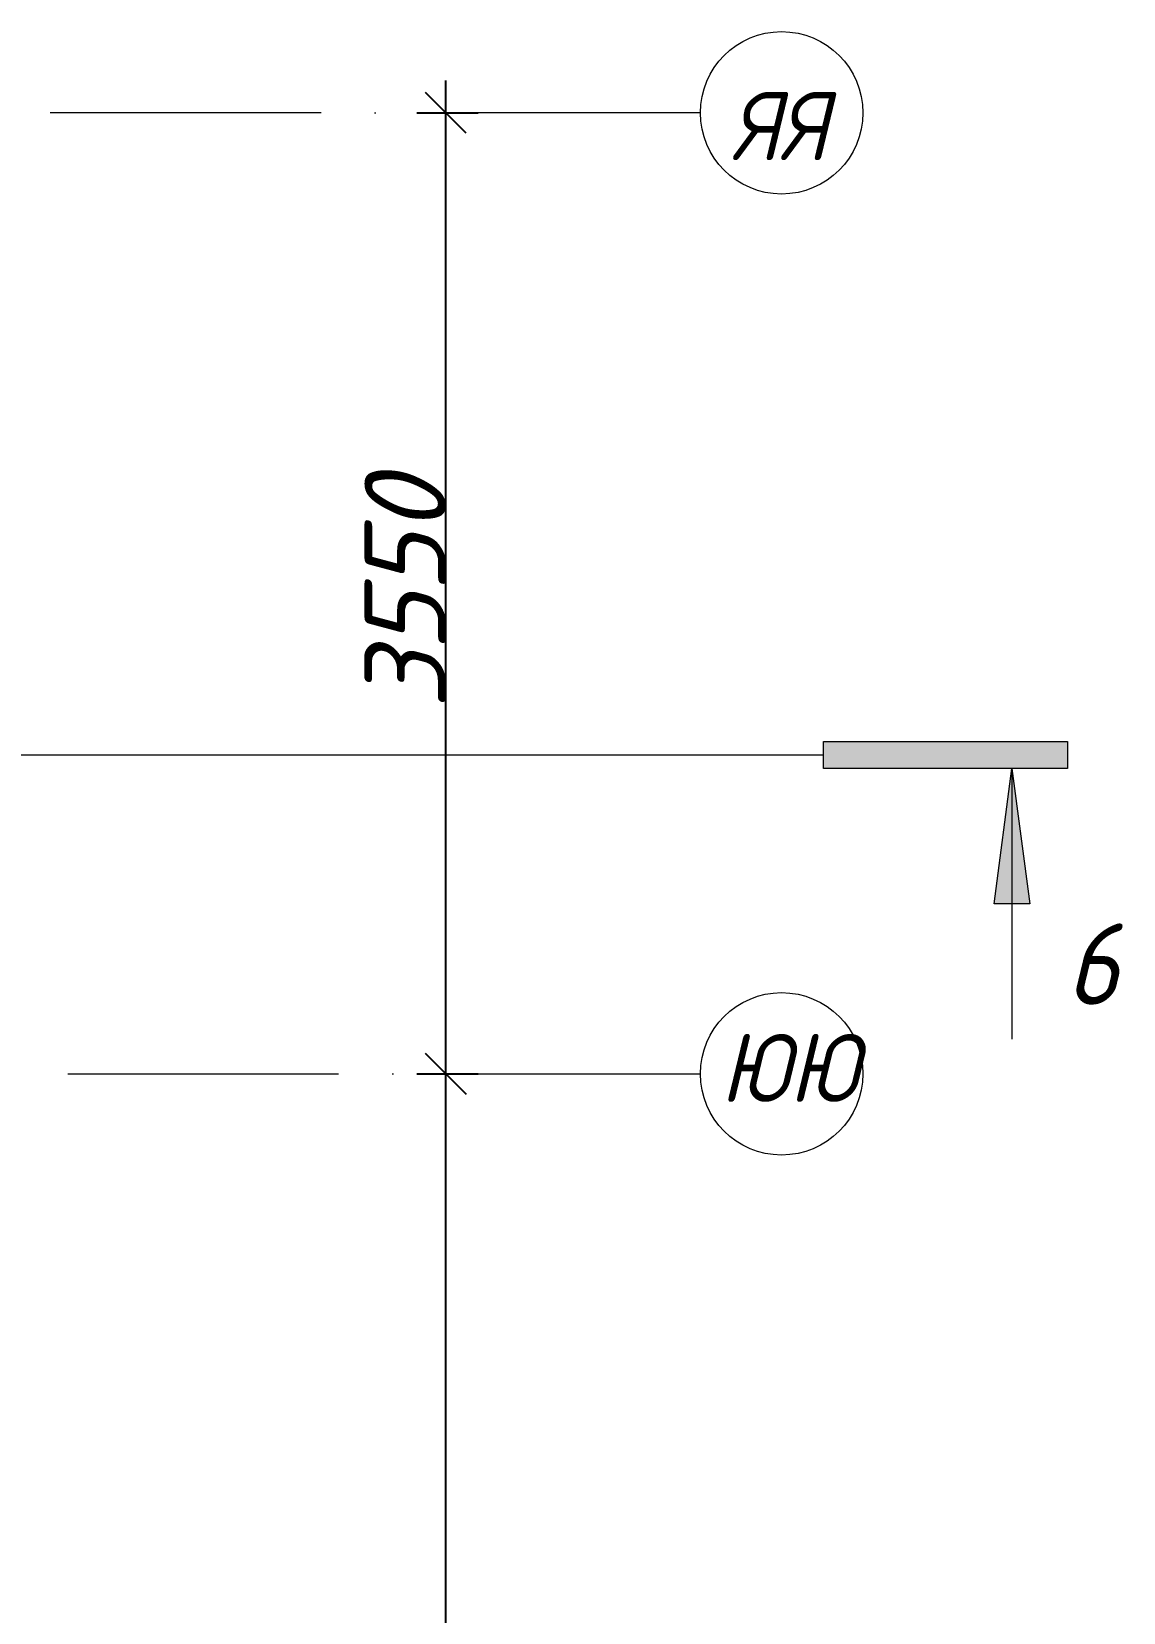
# Model space of a CAD drawing. Header units: millimetres. Extents: x -537608 to 253996, y -217170 to 186033.
# Drawn here: x -83042 to -79012, y 34665 to 40505 of the extents above; entities that cross this region are included whole.
import ezdxf

# ---------------------------------------------------------------- set-up
doc = ezdxf.new("R2010")
doc.units = ezdxf.units.MM
doc.linetypes.add('50_200_ШТРИХ_1Т_ш5_п1_п1_', pattern=[1400, 1000, -200, 0, -200])
for name, color, linetype, lineweight in [('A-____-____-DIMS', 7, 'Continuous', 9), ('G-____-____-SYMB', 7, 'Continuous', 9), ('S-GRID-____-IDEN', 7, 'Continuous', 9), ('S-GRID-____-OTLN-1', 7, '50_200_ШТРИХ_1Т_ш5_п1_п1_', 9)]:
    doc.layers.add(name, color=color, linetype=linetype, lineweight=lineweight)
doc.layers.add('G-____-____-SYMB-1', color=9, linetype='Continuous', lineweight=9, true_color=0x808080)
doc.styles.add('ISOCPEUR_I', font='isocpeui.ttf', dxfattribs={"height": 300})
doc.styles.add('ISOCPEUR_I_10', font='isocpeui.ttf', dxfattribs={"width": 0.9, "height": 180})
doc.styles.add('ISOCPEUR_I_9', font='isocpeui.ttf', dxfattribs={"width": 0.9, "height": 250})
doc.dimstyles.new('ISO-2_5_0_9К_БОЛЬШОЙ_ОСИ', dxfattribs={"dimscale": 304.8, "dimtxt": 248.995294, "dimasz": 0.492126, "dimexe": 0.393701, "dimexo": 0, "dimgap": 0, "dimtad": 1, "dimdec": 0, "dimzin": 0, "dimdsep": 46, "dimtxsty": 'ISOCPEUR_I', "dimblk1": 'OBLIQUE', "dimblk2": 'OBLIQUE', "dimsah": 1, "dimcen": 0.09, "dimdle": 0.393701, "dimazin": 0, "dimtfac": 1, "dimtdec": 4, "dimtix": 1, "dimtmove": 0, "dimatfit": 3, "dimfxl": 1, "dimtvp": 1, "dimtolj": 1, "dimtzin": 0, "dimarcsym": 2})

# ---------------------------------------------------------------- blocks, each defined once
blk = doc.blocks.new('Ось сетки - Круг_Ø6_00__ISO-2_5_0_9K_-25732049-АР1_План отверстий 2 этажа в осях 1-64_Ю-ЯЯ')
at = {"layer": 'S-GRID-____-IDEN'}
blk.add_circle((0, 0), 3, dxfattribs=at)
blk = doc.blocks.new('Разрез - Концевая часть разреза-18266132-АР1_План отверстий 2 этажа в осях 1-64_Ю-ЯЯ')
at = {"layer": 'G-____-____-SYMB'}
for points in [[(0, 0.5), (0, -0.5), (-9, -0.5), (-9, 0.5)], [(-6.292, -5.5), (-7.609, -5.5), (-6.95, -0.5)]]:
    blk.add_hatch(color=256, dxfattribs=at).paths.add_polyline_path(points, flags=0)
for p, q in [((0, 0.5), (-9, 0.5)), ((-9, 0.5), (-9, -0.5)), ((0, -0.5), (0, 0.5)), ((-9, -0.5), (0, -0.5)), ((-6.95, -0.5), (-7.609, -5.5)), ((-6.95, -0.5), (-6.95, -10.5)), ((-6.292, -5.5), (-6.95, -0.5)), ((-7.609, -5.5), (-6.292, -5.5))]:
    blk.add_line(p, q, dxfattribs=at)
blk = doc.blocks.new('_Oblique')
at = {"color": 0, "linetype": 'ByBlock', "lineweight": -2}
blk.add_line((-0.5, -0.5), (0.5, 0.5), dxfattribs=at)
blk = doc.blocks.new('*D2213')
at = {"layer": 'A-____-____-DIMS', "color": 0, "lineweight": -2, "transparency": 16777216}
for p, q in [((-81513.4, 30084.5), (-81513.4, 36774.5)), ((-81619.5, 36654.5), (-81393.4, 36654.5)), ((-81619.5, 30204.5), (-81393.4, 30204.5))]:
    blk.add_line(p, q, dxfattribs=at)
at = {"layer": 'Defpoints', "color": 0, "transparency": 16777216}
for p in [(-81619.5, 36654.5), (-81513.4, 36654.5), (-81619.5, 30204.5)]:
    blk.add_point(p, dxfattribs=at)
at = {"layer": 'A-____-____-DIMS', "color": 0, "lineweight": -2, "transparency": 16777216, "xscale": 150, "yscale": 150, "zscale": 150}
for p, rotation in [((-81513.4, 36654.5), 90), ((-81513.4, 30204.5), 270)]:
    blk.add_blockref('_Oblique', p, dxfattribs=dict(at, rotation=rotation))
at = {"layer": 'A-____-____-DIMS', "color": 0, "transparency": 16777216, "insert": (-81663.4, 33429.5), "char_height": 300, "width": 781.462, "attachment_point": 5, "rotation": 90, "style": 'ISOCPEUR_I'}
blk.add_mtext('\\A1;6450', dxfattribs=at)
blk = doc.blocks.new('*D2214')
at = {"layer": 'A-____-____-DIMS', "color": 0, "lineweight": -2, "transparency": 16777216}
for p, q in [((-81513.4, 36534.5), (-81513.4, 40324.5)), ((-81619.5, 40204.5), (-81393.4, 40204.5)), ((-81619.5, 36654.5), (-81393.4, 36654.5))]:
    blk.add_line(p, q, dxfattribs=at)
at = {"layer": 'Defpoints', "color": 0, "transparency": 16777216}
for p in [(-81619.5, 40204.5), (-81513.4, 40204.5), (-81619.5, 36654.5)]:
    blk.add_point(p, dxfattribs=at)
at = {"layer": 'A-____-____-DIMS', "color": 0, "lineweight": -2, "transparency": 16777216, "xscale": 150, "yscale": 150, "zscale": 150}
for p, rotation in [((-81513.4, 40204.5), 90), ((-81513.4, 36654.5), 270)]:
    blk.add_blockref('_Oblique', p, dxfattribs=dict(at, rotation=rotation))
at = {"layer": 'A-____-____-DIMS', "color": 0, "transparency": 16777216, "insert": (-81663.4, 38429.5), "char_height": 300, "width": 758.478, "attachment_point": 5, "rotation": 90, "style": 'ISOCPEUR_I'}
blk.add_mtext('\\A1;3550', dxfattribs=at)

msp = doc.modelspace()

# ---------------------------------------------------------------- linework, layer by layer
at = {"layer": 'G-____-____-SYMB-1'}
msp.add_line((-189618.2955, 37832.5591), (-80118.4069, 37832.5591), dxfattribs=at)
at = {"layer": 'S-GRID-____-OTLN-1'}
for p, q in [((-80573.2659, 40204.5485), (-189316.4427, 40204.5485)), ((-189316.4427, 36654.5485), (-80573.2659, 36654.5485))]:
    msp.add_line(p, q, dxfattribs=at)

# ---------------------------------------------------------------- block references
at = {"layer": 'G-____-____-SYMB', "extrusion": (0, 0, -1), "xscale": 99.99999999999993, "yscale": 99.99999999999993, "zscale": 99.99999999999993}
msp.add_blockref('Разрез - Концевая часть разреза-18266132-АР1_План отверстий 2 этажа в осях 1-64_Ю-ЯЯ', (80118.4069, 37832.5591), dxfattribs=at)
at = {"layer": 'S-GRID-____-IDEN', "xscale": 99.99999999999993, "yscale": 99.99999999999993, "zscale": 99.99999999999993}
for p, rotation in [((-80273.2659, 40204.5485), 89.9999999999998), ((-80273.2659, 36654.5485), 269.9999999999995)]:
    msp.add_blockref('Ось сетки - Круг_Ø6_00__ISO-2_5_0_9K_-25732049-АР1_План отверстий 2 этажа в осях 1-64_Ю-ЯЯ', p, dxfattribs=dict(at, rotation=rotation))

# ---------------------------------------------------------------- texts
at = {"layer": 'G-____-____-SYMB', "insert": (-79224.7657, 37210.2823), "char_height": 300, "width": 256.54, "attachment_point": 1, "style": 'ISOCPEUR_I_10'}
msp.add_mtext('\\fISOCPEUR|b0|i1|c204|p34|;6', dxfattribs=at)
at = {"layer": 'S-GRID-____-IDEN', "char_height": 250, "attachment_point": 1, "style": 'ISOCPEUR_I_9'}
for s, insert, width in [('ЯЯ', (-80458.3364, 40280.6244), 447.341625), ('ЮЮ', (-80499.0454, 36801.181), 533.923875)]:
    msp.add_mtext(s, dxfattribs=dict(at, insert=insert, width=width))

# ---------------------------------------------------------------- dimensions: what is measured, and where the dimension line sits
at = {"layer": 'A-____-____-DIMS'}
for base, p1, p2, override, picture, middle in [((-81513.431, 40204.5485), (-81619.4971, 36654.5485), (-81619.4971, 40204.5485), {"dimpost": '<>', "dimfxl": 3550}, '*D2214', (-81663.431, 38429.5485)), ((-81513.431, 36654.5485), (-81619.4971, 30204.5485), (-81619.4971, 36654.5485), {"dimpost": '<>', "dimfxl": 6450}, '*D2213', (-81663.431, 33429.5485))]:
    dim = msp.add_linear_dim(base=base, p1=p1, p2=p2, angle=90, dimstyle='ISO-2_5_0_9К_БОЛЬШОЙ_ОСИ', override=override, dxfattribs=at)
    dim.commit()
    dim.dimension.update_dxf_attribs({"geometry": picture, "text_midpoint": middle})

doc.saveas('drawing.dxf')
